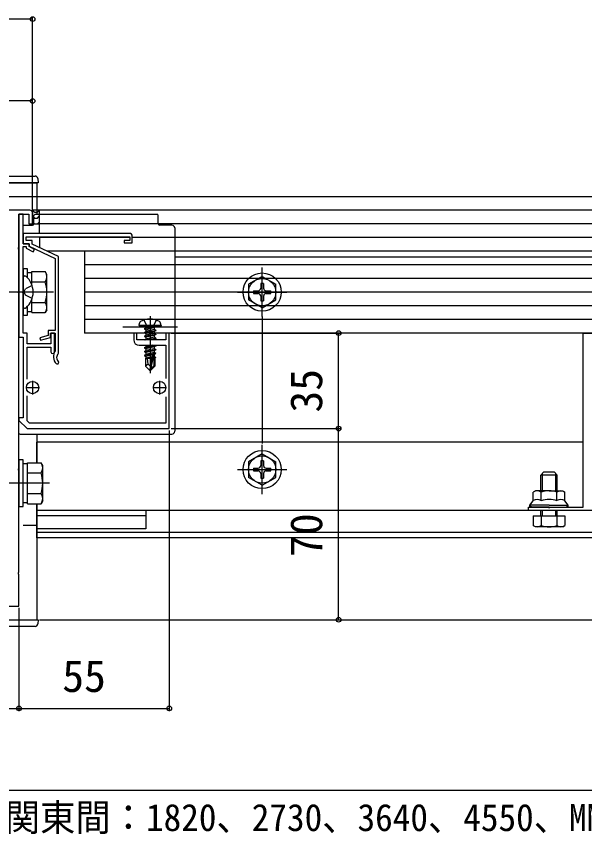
# Model space of a CAD drawing. Units: millimetres, scale not verified. Extents: x -700 to 700, y -1043 to 1037.
# Drawn here: x -452.7 to -244.8, y 44.3 to 344 of the extents above; entities that cross this region are included whole.
import ezdxf
from ezdxf.enums import TextEntityAlignment as Align

# ---------------------------------------------------------------- set-up
doc = ezdxf.new("R2010")
doc.units = ezdxf.units.MM
doc.header["$LTSCALE"] = 6
for name, color, linetype in [('0-2_YKK_11', 7, 'Continuous'), ('0-4_YKK_12', 2, 'Continuous'), ('0-5_YKK_13', 4, 'Continuous'), ('0-6_YKK_D', 6, 'Continuous')]:
    doc.layers.add(name, color=color, linetype=linetype)
doc.styles.add('ＭＳ ゴシック', font='')
doc.styles.get('ＭＳ ゴシック').set_extended_font_data('MS Gothic')

msp = doc.modelspace()

# ---------------------------------------------------------------- linework, layer by layer
at = {"layer": '0-2_YKK_11'}
for p, q in [((-439.1, 219.8), (-439.1, 219)), ((-446.8, 210.5), (-446.8, 205.5)), ((-400.3, 210.5), (-400.3, 205.5)), ((-449.3, 208), (-444.3, 208)), ((-402.8, 208), (-397.8, 208))]:
    msp.add_line(p, q, dxfattribs=at)
for points in [[(-447.8, 273), (-481.342, 273), (-481.525, 272.88), (-482.075, 272.88), (-482.258, 273), (-502.342, 273), (-502.525, 272.88), (-503.075, 272.88), (-503.258, 273), (-511.342, 273), (-511.525, 272.88), (-512.075, 272.88), (-512.258, 273), (-519.8, 273), (-519.8, 270), (-519.5, 269.7)], [(-478.3, 128), (-451.8, 128), (-451.8, 139.542), (-451.92, 139.725), (-451.92, 140.275), (-451.8, 140.458), (-451.8, 177.542), (-451.92, 177.725), (-451.92, 178.275), (-451.8, 178.458), (-451.8, 242.542), (-451.92, 242.725), (-451.92, 243.275), (-451.8, 243.458), (-451.8, 258.542), (-451.92, 258.725), (-451.92, 259.275), (-451.8, 259.458), (-451.8, 271.5), (-448.2, 271.5), (-448.2, 268), (-446.8, 268), (-446.8, 272)], [(-438.8, 221.15), (-438.8, 228), (-440.1, 228), (-440.1, 224), (-448.8, 224), (-448.8, 228), (-450.3, 228), (-450.3, 242.542), (-450.42, 242.725), (-450.42, 243.275), (-450.3, 243.458), (-450.3, 259.7), (-449.1, 259.7), (-449.1, 259.093), (-446.531, 257.756), (-446.069, 258.644), (-448.1, 259.7), (-448.1, 260.7), (-450.3, 260.7), (-450.3, 271.5), (-451.8, 271.5), (-451.8, 226.5), (-450.3, 226.5), (-450.3, 197), (-451.8, 197), (-451.8, 196), (-448.8, 193), (-396.8, 193), (-396.8, 228), (-398, 228), (-398, 225.5), (-408.6, 225.5), (-408.6, 228), (-409.8, 228), (-409.8, 225.5)], [(-411.3, 264.5), (-450.3, 264.5), (-450.3, 260.7), (-448.1, 260.7), (-448.1, 259.8), (-438.5, 255.3), (-438.5, 228.9), (-441.1, 228.9), (-441.1, 227.093), (-444.165, 226.285), (-443.935, 225.415), (-440.2, 226.4), (-440.2, 228), (-438.5, 228), (-438.5, 221.697), (-438.555, 221.525)], [(-437.395, 220.39), (-437.3, 220.609), (-437.3, 256.063), (-446.9, 260.563), (-446.9, 261.9), (-449.1, 261.9), (-449.1, 263.3), (-411.2, 263.3), (-411.2, 261.9), (-413.3, 261.9), (-413.3, 261), (-410.3, 261), (-410.3, 263.5)], [(-448.8, 211.059), (-448.8, 222.8), (-440.1, 222.8), (-440.1, 221.15)], [(-407.8, 223.5), (-398, 223.5), (-398, 211.399)], [(-398, 204.601), (-398, 195), (-447.972, 195), (-448.8, 195.828), (-448.8, 204.941)]]:
    msp.add_lwpolyline(points, dxfattribs=at)
msp.add_lwpolyline([(-200.3, 163), (-265.3, 163), (-265.3, 164.2), (-258.258, 164.2), (-258.075, 164.08), (-257.525, 164.08), (-257.342, 164.2), (-245.3, 164.2), (-245.3, 228), (-233.258, 228), (-233.075, 227.88), (-232.525, 227.88), (-232.342, 228), (-220.3, 228), (-220.3, 164.2), (-208.258, 164.2), (-208.075, 164.08), (-207.525, 164.08), (-207.342, 164.2), (-200.3, 164.2)], close=True, dxfattribs=at)
for centre, radius, start, end in [((-447.8, 272), 1, 0.00001, 89.99999), ((-411.3, 263.5), 1, 0.00001, 89.99999), ((-407.8, 225.5), 2, 180.00001, 269.99999), ((-439.45, 221.15), 0.65, 180.00001, 269.99999), ((-439.45, 221.15), 0.65, 270.00001, 359.99999), ((-436.1, 219.8), 3, 144.90318, 180), ((-436.1, 219), 3, 180.00001, 227.02713), ((-436.1, 219), 1.9, 132.9859, 227.02712), ((-437.77, 217.207), 0.55, 227.02712, 330.00001), ((-437.77, 217.207), 0.55, 329.99997, 47.0271)]:
    msp.add_arc(centre, radius, start, end, dxfattribs=at)
at = {"layer": '0-4_YKK_12'}
for p, q in [((-520.3, 283), (-445.3, 283)), ((-445.3, 283), (-445.3, 271.5)), ((-690.694, 278), (394.7, 278)), ((-444.3, 264.5), (-444.3, 273)), ((-132.423, 273), (-444.3, 273)), ((-132.423, 268), (-444.3, 268)), ((-444.3, 263), (-444.3, 263.3)), ((-411.2, 263), (-444.3, 263)), ((-132.423, 263), (-410.3, 263)), ((-132.423, 255.8), (-394.8, 255.8)), ((-132.423, 233), (-394.8, 233)), ((-445.3, 191), (-445.3, 180.506)), ((-245.3, 188), (-445.3, 188)), ((-445.3, 180.506), (-445.3, 188)), ((-445.3, 153), (-445.3, 165.494)), ((-445.3, 165.494), (-445.3, 123)), ((-132.423, 163), (-445.3, 163)), ((-405.3, 161), (-445.3, 161)), ((-445.3, 157.5), (-450.3, 157.5)), ((-132.423, 155), (-445.3, 155)), ((-132.423, 153), (-445.3, 153)), ((-452.8, 123), (-445.3, 123))]:
    msp.add_line(p, q, dxfattribs=at)
msp.add_lwpolyline([(-405.3, 163), (-405.3, 156.3), (-445.3, 156.3)], dxfattribs=at)
at = {"layer": '0-5_YKK_13'}
for p, q in [((-519.706, 285.5), (-445.894, 285.5)), ((-445.798, 283), (-519.802, 283)), ((-446.3, 268), (-446.3, 271)), ((-400.8, 268), (-400.8, 271)), ((-450.3, 267.5), (-446.8, 267.5)), ((-395.8, 267.5), (-400.3, 267.5)), ((-132.423, 263), (-410.3, 263)), ((-444.26, 258), (-444.3, 258)), ((-132.423, 258), (-441.433, 258)), ((-427.8, 258), (-427.8, 228)), ((-132.423, 258), (-427.8, 258)), ((-132.423, 253), (-427.8, 253)), ((-362.8, 234), (-362.8, 252)), ((-449.755, 248.9), (-449.557, 248.9)), ((-447.1, 250.05), (-448.7, 250.05)), ((-447.1, 250.506), (-442.181, 250.506)), ((-447.1, 245.729), (-447.1, 250.506)), ((-441.6, 249.5), (-442.181, 250.506)), ((-441.6, 236.5), (-441.6, 249.5)), ((-450.3, 248.251), (-450.3, 248.355)), ((-450.3, 237.749), (-450.3, 248.251)), ((-447.1, 245.729), (-447.1, 247)), ((-447.1, 246.753), (-442.181, 246.753)), ((-132.423, 248), (-427.8, 248)), ((-362.8, 248.75), (-367.8, 245.863)), ((-367.8, 245.863), (-367.8, 240.137)), ((-363.3, 246.15), (-363.3, 244.5)), ((-362.3, 246.15), (-363.3, 246.15)), ((-362.8, 248.75), (-357.8, 245.863)), ((-362.3, 246.15), (-362.3, 244.5)), ((-357.8, 240.137), (-357.8, 245.863)), ((-445.796, 243), (-467.213, 243)), ((-439.1, 243), (-465.6, 243)), ((-450.044, 243), (-449.435, 244.145)), ((-450.044, 243), (-449.435, 241.855)), ((-446.974, 245.372), (-449.435, 244.145)), ((-132.423, 243), (-427.8, 243)), ((-371.8, 243), (-353.8, 243)), ((-365.95, 243.5), (-364.3, 243.5)), ((-365.95, 243.5), (-365.95, 242.5)), ((-361.3, 243.5), (-359.65, 243.5)), ((-359.65, 242.5), (-359.65, 243.5)), ((-446.974, 240.628), (-449.435, 241.855)), ((-447.1, 239), (-447.1, 240.271)), ((-447.1, 235.494), (-447.1, 240.271)), ((-362.8, 237.25), (-367.8, 240.137)), ((-365.95, 242.5), (-364.3, 242.5)), ((-363.3, 241.5), (-363.3, 239.85)), ((-363.3, 239.85), (-362.3, 239.85)), ((-362.8, 237.25), (-357.8, 240.137)), ((-362.3, 241.5), (-362.3, 239.85)), ((-361.3, 242.5), (-359.65, 242.5)), ((-449.755, 237.1), (-449.557, 237.1)), ((-447.1, 239.247), (-442.181, 239.247)), ((-132.423, 238), (-427.8, 238)), ((-448.7, 235.95), (-447.1, 235.95)), ((-447.1, 235.494), (-442.181, 235.494)), ((-441.6, 236.5), (-442.181, 235.494)), ((-403.8, 234.2), (-403.8, 213.3)), ((-132.423, 233), (-427.8, 233)), ((-407.8, 230.8), (-407.659, 231.602)), ((-399.8, 230.8), (-407.8, 230.8)), ((-407.8, 230.8), (-407.712, 230.3)), ((-399.8, 230.8), (-399.941, 231.602)), ((-399.8, 230.8), (-399.888, 230.3)), ((-132.423, 228), (-427.8, 228)), ((-413.8, 230.3), (-393.8, 230.3)), ((-399.888, 230.3), (-407.712, 230.3)), ((-405.9, 229.65), (-402.3, 230.25)), ((-402.3, 230.15), (-405.9, 229.55)), ((-405.9, 229.65), (-405.35, 229.967)), ((-405.9, 229.65), (-405.9, 229.55)), ((-405.9, 229.65), (-405.9, 229.55)), ((-405.9, 229.55), (-405.35, 229.232)), ((-405.9, 228.25), (-401.7, 228.95)), ((-401.7, 228.85), (-405.9, 228.15)), ((-405.9, 228.25), (-405.35, 228.567)), ((-405.9, 228.25), (-405.9, 228.15)), ((-405.9, 228.15), (-405.35, 227.832)), ((-402.3, 230.25), (-405.35, 229.967)), ((-405.35, 229.232), (-402.3, 230.15)), ((-405.35, 230.1), (-405.35, 229.967)), ((-402.25, 229.267), (-405.35, 228.567)), ((-405.35, 229.232), (-405.35, 228.567)), ((-402.25, 228.532), (-405.35, 227.832)), ((-402.25, 227.867), (-405.35, 227.167)), ((-405.35, 227.832), (-405.35, 227.167)), ((-402.3, 230.25), (-402.3, 230.15)), ((-402.25, 230.1), (-402.25, 229.267)), ((-401.7, 228.95), (-402.25, 229.267)), ((-401.7, 228.85), (-402.25, 228.532)), ((-402.25, 228.532), (-402.25, 227.867)), ((-401.7, 227.55), (-402.25, 227.867)), ((-401.7, 228.95), (-401.7, 228.85)), ((-405.9, 226.85), (-401.7, 227.55)), ((-401.7, 227.45), (-405.9, 226.75)), ((-405.9, 226.85), (-405.35, 227.167)), ((-405.9, 226.85), (-405.9, 226.75)), ((-405.9, 226.75), (-405.35, 226.432)), ((-405.813, 225.5), (-405.35, 225.767)), ((-405.599, 225.5), (-401.7, 226.15)), ((-402.25, 226.467), (-405.35, 225.767)), ((-405.35, 226.432), (-405.35, 225.767)), ((-401.7, 226.05), (-404.999, 225.5)), ((-402.25, 227.132), (-402.25, 226.467)), ((-401.7, 226.15), (-402.25, 226.467)), ((-401.7, 226.05), (-402.25, 225.732)), ((-402.25, 225.732), (-402.25, 225.5)), ((-401.7, 227.55), (-401.7, 227.45)), ((-401.7, 226.15), (-401.7, 226.05)), ((-405.9, 222.65), (-401.7, 223.35)), ((-401.7, 223.25), (-405.9, 222.55)), ((-405.9, 222.65), (-405.35, 222.967)), ((-405.9, 222.65), (-405.9, 222.55)), ((-405.9, 222.55), (-405.35, 222.232)), ((-405.9, 221.25), (-401.7, 221.95)), ((-401.7, 221.85), (-405.9, 221.15)), ((-402.991, 223.5), (-405.35, 222.967)), ((-405.35, 223.5), (-405.35, 222.967)), ((-402.25, 222.267), (-405.35, 221.567)), ((-405.35, 222.232), (-405.35, 221.567)), ((-402.25, 222.932), (-402.25, 222.267)), ((-401.7, 221.95), (-402.25, 222.267)), ((-401.7, 223.35), (-401.96, 223.5)), ((-401.7, 223.35), (-401.7, 223.25)), ((-401.7, 221.95), (-401.7, 221.85)), ((-405.9, 221.25), (-405.35, 221.567)), ((-405.9, 221.25), (-405.9, 221.15)), ((-405.9, 221.15), (-405.35, 220.832)), ((-405.9, 219.85), (-402.874, 220.354)), ((-402.902, 220.249), (-405.9, 219.75)), ((-405.9, 219.85), (-405.35, 220.167)), ((-405.9, 219.85), (-405.9, 219.75)), ((-405.9, 219.75), (-405.35, 219.432)), ((-402.25, 220.867), (-405.35, 220.167)), ((-405.35, 220.832), (-405.35, 220.167)), ((-402.96, 219.972), (-405.35, 219.432)), ((-405.35, 219.432), (-405.35, 218.767)), ((-403.105, 219.274), (-405.35, 218.767)), ((-403.165, 218.983), (-404.883, 218.7)), ((-402.89, 220.307), (-403.8, 215.921)), ((-402.468, 220.422), (-403.65, 214.724)), ((-402.468, 220.422), (-401.7, 220.55)), ((-401.7, 220.45), (-402.413, 220.331)), ((-402.25, 219.467), (-402.403, 219.433)), ((-402.4, 220.252), (-402.4, 215.974)), ((-401.8, 219.208), (-402.4, 219.109)), ((-401.8, 218.992), (-402.4, 218.876)), ((-402.25, 221.532), (-402.25, 220.867)), ((-401.7, 220.55), (-402.25, 220.867)), ((-402.25, 220.132), (-402.25, 219.467)), ((-401.8, 219.208), (-402.25, 219.467)), ((-401.8, 218.992), (-402.1, 218.819)), ((-402.1, 218.819), (-402.1, 215.85)), ((-401.8, 219.208), (-401.8, 218.992)), ((-401.7, 220.55), (-401.7, 220.45)), ((-405.5, 218.7), (-405.35, 218.767)), ((-405.5, 218.7), (-405.5, 215.85)), ((-403.224, 218.7), (-405.5, 218.7)), ((-404.543, 216.653), (-405.5, 215.85)), ((-403.95, 214.3), (-405.5, 215.85)), ((-403.8, 215.921), (-403.95, 214.3)), ((-403.8, 215.921), (-403.8, 214.3)), ((-402.4, 215.974), (-403.65, 214.724)), ((-403.65, 214.3), (-402.1, 215.85)), ((-403.22, 218.716), (-403.304, 218.7)), ((-402.1, 218.7), (-402.4, 218.7)), ((-402.1, 215.85), (-402.4, 215.974)), ((-403.95, 214.3), (-403.65, 214.3)), ((-403.65, 214.724), (-403.65, 214.3)), ((-451.3, 191), (-395.8, 191)), ((-362.8, 169), (-362.8, 187)), ((-362.8, 183.75), (-367.8, 180.863)), ((-362.8, 183.75), (-357.8, 180.863)), ((-448.6, 180.05), (-450.2, 180.05)), ((-448.6, 180.506), (-443.681, 180.506)), ((-448.6, 165.494), (-448.6, 180.506)), ((-443.1, 179.5), (-443.681, 180.506)), ((-367.8, 180.863), (-367.8, 175.137)), ((-363.3, 181.15), (-363.3, 179.5)), ((-362.3, 181.15), (-363.3, 181.15)), ((-362.3, 181.15), (-362.3, 179.5)), ((-357.8, 175.137), (-357.8, 180.863)), ((-448.6, 169), (-448.6, 177)), ((-443.1, 166.5), (-443.1, 179.5)), ((-371.8, 178), (-353.8, 178)), ((-365.95, 178.5), (-364.3, 178.5)), ((-365.95, 178.5), (-365.95, 177.5)), ((-365.95, 177.5), (-364.3, 177.5)), ((-361.3, 178.5), (-359.65, 178.5)), ((-361.3, 177.5), (-359.65, 177.5)), ((-359.65, 177.5), (-359.65, 178.5)), ((-448.6, 176.753), (-443.681, 176.753)), ((-362.8, 172.25), (-367.8, 175.137)), ((-363.3, 176.5), (-363.3, 174.85)), ((-363.3, 174.85), (-362.3, 174.85)), ((-362.8, 172.25), (-357.8, 175.137)), ((-362.3, 176.5), (-362.3, 174.85)), ((-254.8, 176), (-260.8, 176)), ((-260.26, 170.2), (-260.26, 176.54)), ((-255.34, 170.2), (-255.34, 176.54)), ((-440.6, 173), (-467.1, 173)), ((-448.6, 169.247), (-443.681, 169.247)), ((-262.8, 170.2), (-263.574, 169.753)), ((-263.574, 166.6), (-263.574, 169.753)), ((-257.8, 170.2), (-262.8, 170.2)), ((-260.687, 166.6), (-260.687, 169.753)), ((-257.8, 170.2), (-252.8, 170.2)), ((-254.913, 166.6), (-254.913, 169.753)), ((-252.8, 170.2), (-252.026, 169.753)), ((-252.026, 166.6), (-252.026, 169.753)), ((-450.2, 165.95), (-448.6, 165.95)), ((-448.6, 165.494), (-443.681, 165.494)), ((-443.1, 166.5), (-443.681, 165.494)), ((-264.8, 164.2), (-264.8, 165)), ((-250.8, 164.2), (-250.8, 165)), ((-257.8, 164.2), (-264.8, 164.2)), ((-260.8, 161), (-260.8, 163)), ((-260.26, 161), (-260.26, 163)), ((-257.8, 164.2), (-250.8, 164.2)), ((-255.34, 161), (-255.34, 163)), ((-254.8, 161), (-254.8, 163)), ((-263.574, 161), (-263.574, 157.447)), ((-260.687, 161), (-260.687, 157.447)), ((-254.913, 161), (-254.913, 157.447)), ((-262.8, 157), (-263.574, 157.447)), ((-252.8, 157), (-262.8, 157)), ((-252.8, 157), (-252.026, 157.447)), ((-519.802, 123), (-445.798, 123)), ((-445.798, 123), (-444.8, 123)), ((-444.8, 123), (-444.895, 121.439)), ((-445.894, 120.5), (-519.706, 120.5))]:
    msp.add_line(p, q, dxfattribs=at)
for points in [[(-444.895, 284.561), (-444.8, 283), (-445.798, 283)], [(-446.8, 273), (-446.05, 272.25), (-445.05, 272.25), (-444.3, 273)], [(-446.8, 270.875), (-446.05, 270.125), (-445.05, 270.125), (-444.3, 270.875)], [(-445.8, 271.5), (-444.8, 271.5), (-401.3, 271.5)], [(-446.8, 268.75), (-446.05, 268), (-445.05, 268), (-444.3, 268.75)], [(-394.8, 266.5), (-394.8, 228), (-394.8, 192)], [(-411.2, 263), (-444.3, 263), (-444.3, 259.344)], [(-450.3, 251.5), (-450.3, 234.5), (-448.7, 234.5), (-448.7, 237.715)], [(-448.7, 248.285), (-448.7, 251.5), (-450.3, 251.5)], [(-450.3, 237.645), (-450.3, 237.749), (-450.3, 238.1)], [(-406.1, 232.779), (-404.945, 230.463), (-403.8, 229.854)], [(-401.5, 232.779), (-402.655, 230.463), (-403.8, 229.854)], [(-401.7, 227.45), (-402.25, 227.132), (-405.35, 226.432)], [(-401.7, 223.25), (-402.25, 222.932), (-405.35, 222.232)], [(-401.7, 221.85), (-402.25, 221.532), (-405.35, 220.832)], [(-401.7, 220.45), (-402.25, 220.132), (-402.4, 220.098)], [(-403.8, 215.921), (-404.543, 216.653), (-404.7, 218.7)], [(-260.8, 170.2), (-260.8, 176), (-259.8, 177)], [(-254.8, 170.2), (-254.8, 176), (-255.8, 177), (-259.8, 177)], [(-257.8, 165), (-264.8, 165), (-263.574, 166.6)], [(-257.8, 165), (-250.8, 165), (-252.026, 166.6)], [(-263.574, 161), (-252.026, 161), (-252.026, 157.447)]]:
    msp.add_lwpolyline(points, dxfattribs=at)
for points in [[(-444.3, 273), (-446.8, 273), (-446.8, 268), (-444.3, 268)], [(-451.8, 181.5), (-451.8, 164.5), (-450.2, 164.5), (-450.2, 181.5)]]:
    msp.add_lwpolyline(points, close=True, dxfattribs=at)
for centre, radius in [((-362.8, 243), 7), ((-362.8, 243), 5), ((-446.8, 208), 2.25), ((-400.3, 208), 2.25), ((-362.8, 178), 7), ((-362.8, 178), 5)]:
    msp.add_circle(centre, radius, dxfattribs=at)
for centre, radius, start, end in [((-445.894, 284.5), 1, 3.5, 90), ((-445.8, 271), 0.5, 90, 180), ((-401.3, 271), 0.5, 0, 90), ((-446.8, 268), 0.5, 270, 0), ((-400.3, 268), 0.5, 180, 270), ((-395.8, 266.5), 1, 0, 90), ((-449.755, 248.355), 0.545, 90, 180), ((-449.557, 248.35), 0.55, 48.43917, 90), ((-444.923, 248.629), 3.323, 325.61575, 34.38425), ((-454.3, 243), 7.7, 311.56083, 48.43917), ((-454.019, 243), 12.419, 342.41205, 17.58795), ((-364.3, 244.5), 1, 270, 0), ((-361.3, 244.5), 1, 180, 270), ((-364.3, 241.5), 1, 0, 90), ((-361.3, 241.5), 1, 90, 180), ((-449.755, 237.645), 0.545, 180, 270), ((-449.557, 237.65), 0.55, 270, 311.56083), ((-444.923, 237.371), 3.323, 325.61575, 34.38425), ((-406.772, 231.446), 0.9, 122.05588, 170), ((-403.8, 226.7), 6.5, 57.94412, 122.05588), ((-400.828, 231.446), 0.9, 10, 57.94412), ((-405.55, 230.1), 0.2, 0, 90), ((-402.05, 230.1), 0.2, 90, 180), ((-402.648, 220.252), 0.248, 0, 167.19096), ((-395.8, 192), 1, 270, 0), ((-451.3, 192), 1, 240, 270), ((-446.423, 178.629), 3.323, 325.61575, 34.38425), ((-364.3, 179.5), 1, 270, 0), ((-364.3, 176.5), 1, 0, 90), ((-361.3, 179.5), 1, 180, 270), ((-361.3, 176.5), 1, 90, 180), ((-455.519, 173), 12.419, 342.41205, 17.58795), ((-446.423, 167.371), 3.323, 325.61575, 34.38425), ((-262.13, 167.644), 2.556, 55.61575, 124.38425), ((-257.8, 160.647), 9.553, 90, 107.58795), ((-257.8, 160.647), 9.553, 72.41205, 90), ((-253.47, 167.644), 2.556, 55.61575, 124.38425), ((-262.13, 164.491), 2.556, 55.61575, 124.38425), ((-257.8, 157.493), 9.553, 90, 107.58795), ((-257.8, 157.493), 9.553, 72.41205, 90), ((-253.47, 164.491), 2.556, 55.61575, 124.38425), ((-262.13, 159.556), 2.556, 235.61575, 304.38425), ((-257.8, 166.553), 9.553, 252.41205, 287.58795), ((-253.47, 159.556), 2.556, 235.61575, 304.38425), ((-445.894, 121.5), 1, 270, 356.5)]:
    msp.add_arc(centre, radius, start, end, dxfattribs=at)
for centre, start_param, end_param in [((-263.3, 165), 3.1415927, 4.712389), ((-252.3, 165), 4.712389, 6.2831853)]:
    msp.add_ellipse(centre, major_axis=(1.5, 0), ratio=0.533333, start_param=start_param, end_param=end_param, dxfattribs=at)
at = {"layer": '0-6_YKK_D'}
for p, q in [((-446.8, 343), (-519.8, 343)), ((-446.8, 273), (-446.8, 344)), ((-446.8, 313), (-482.8, 313)), ((-446.8, 273), (-446.8, 314)), ((-362.8, 234), (-362.8, 187.5)), ((-396.1, 228), (-333.8, 228)), ((-334.8, 193), (-334.8, 228)), ((-396.8, 192.3), (-396.8, 89.5)), ((-396.1, 193), (-333.8, 193)), ((-396.1, 193), (-333.8, 193)), ((-334.8, 123), (-334.8, 193)), ((-451.8, 127.3), (-451.8, 89.5)), ((-451.8, 127.3), (-451.8, 89.5)), ((-444.3, 123), (-149.3, 123)), ((-444.3, 123), (-333.8, 123)), ((-482.8, 90.5), (-451.8, 90.5)), ((-451.8, 90.5), (-396.8, 90.5)), ((-468.8, 60.5), (343.2, 60.5))]:
    msp.add_line(p, q, dxfattribs=at)
for centre in [(-446.8, 343), (-446.8, 313), (-334.8, 228), (-334.8, 193), (-334.8, 193), (-334.8, 123), (-451.8, 90.5), (-451.8, 90.5), (-396.8, 90.5)]:
    msp.add_circle(centre, 0.85, dxfattribs=at)

# ---------------------------------------------------------------- texts
at = {"layer": '0-6_YKK_D', "style": 'ＭＳ ゴシック'}
for s, p in [('35', (-337.3, 198.864)), ('70', (-337.3, 146))]:
    msp.add_text(s, height=11.73, rotation=90, dxfattribs=at).set_placement(p, align=Align.BOTTOM_LEFT)
msp.add_text('55', height=11.73, dxfattribs=at).set_placement((-435.936, 93), align=Align.BOTTOM_LEFT)
at = {"layer": '0-6_YKK_D', "style": 'ＭＳ ゴシック', "width": 0.95}
msp.add_text('（関東間：1820、2730、3640、4550、MM：2000、3000、4000、5000、九州・四国間：1910、2865、3820、4775）', height=9.971, dxfattribs=at).set_placement((-469.891, 42.582), align=Align.BOTTOM_LEFT)

doc.saveas('drawing.dxf')
